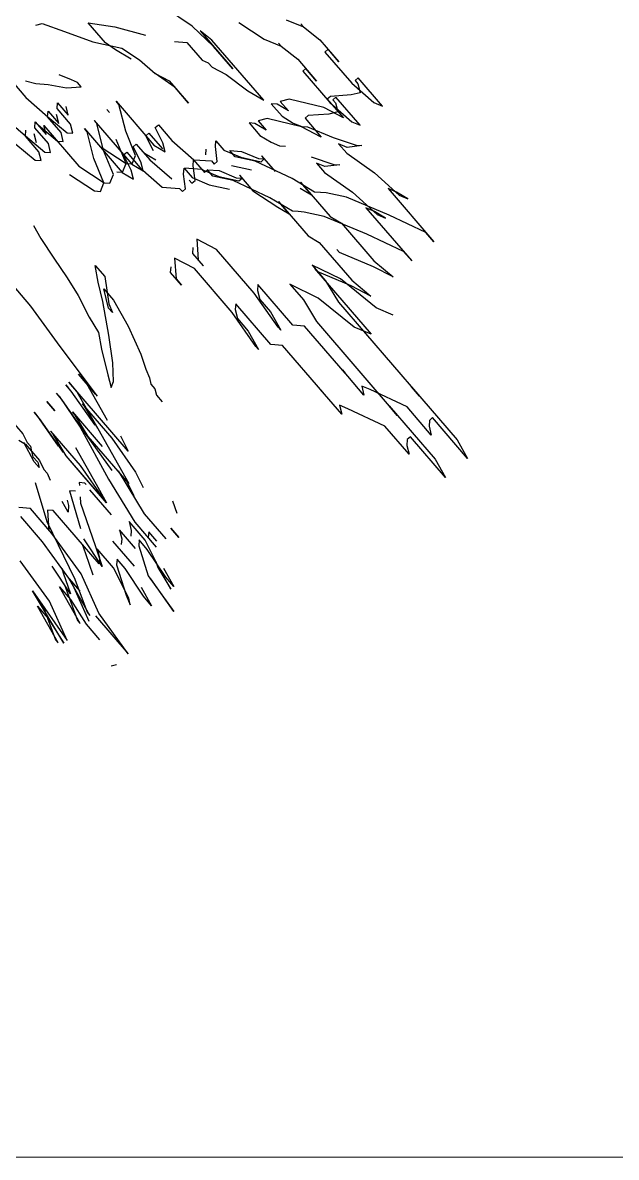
# Model space of a CAD drawing. Header units: millimetres. Extents: x 6517 to 10548, y -1828 to 1073.
# Drawn here: x 9368.61 to 9384.76, y -136.04 to -105.22 of the extents above; entities that cross this region are included whole.
import ezdxf

# ---------------------------------------------------------------- set-up
doc = ezdxf.new("R2010")
doc.units = ezdxf.units.MM
doc.layers.add('AĞAÇLAR', color=7, linetype='Continuous')
doc.layers.add('Kıtc-014 Elk Tes İşaretler', color=1, linetype='Continuous')
doc.layers.add('kapı', color=6, linetype='Continuous', lineweight=9)

# ---------------------------------------------------------------- blocks, each defined once
blk = doc.blocks.new('A$C06865A3D')
at = {"color": 84}
for p, q in [((3.183330587635282, 2.501893275417387), (3.212920790305361, 2.505581850651651)), ((3.212920790305361, 2.505581850651651), (3.253744532121345, 2.502572372090071)), ((3.230416677193716, 2.504292074590921), (3.229986291727982, 2.498453871812671)), ((3.253744532121345, 2.502572372090071), (3.230416677193716, 2.504292074590921)), ((3.28916669631144, 2.50583101157099), (3.288736311660613, 2.499992819502949)), ((3.341654362680857, 2.501961682457476), (3.28916669631144, 2.50583101157099)), ((3.159141963347792, 2.491936593316495), (3.183330587635282, 2.501893275417387)), ((3.183330587635282, 2.501893275417387), (3.177498625358567, 2.502323200926184)), ((3.177498625358567, 2.502323200926184), (3.183330587635282, 2.501893275417387)), ((3.229986291727982, 2.498453871812671), (3.28830592619488, 2.494154616724699)), ((3.28830592619488, 2.494154616724699), (3.329560053476598, 2.496983340941369)), ((3.288736311660613, 2.499992819502949), (3.294568273937328, 2.499562893994152)), ((3.294568273937328, 2.499562893994152), (3.305801813083235, 2.492864840663969)), ((3.305801813083235, 2.492864840663969), (3.299109081446658, 2.481618381571024)), ((3.329560053476598, 2.496983340941369), (3.341654362680857, 2.501961682457476)), ((3.299109081446658, 2.481618381571024), (3.279891654325183, 2.459555368404835)), ((3.279891654325183, 2.459555368404835), (3.279461268917657, 2.453717165626585)), ((3.284432461077813, 2.441610845737159), (3.241456794377882, 2.415429342538118)), ((3.279461268917657, 2.453717165626585), (3.314453042636158, 2.451137613505125)), ((3.314453042636158, 2.451137613505125), (3.284432461077813, 2.441610845737159)), ((3.360678367840591, 2.441860016901046), (3.347723281942307, 2.425205270759761)), ((3.354416014335583, 2.436451740097254), (3.360678367840591, 2.441860016901046)), ((3.32396504812641, 2.421086780726909), (3.354416014335583, 2.436451740097254)), ((3.347723281942307, 2.425205270759761), (3.335628972679841, 2.420226929709315)), ((3.353124859568196, 2.418937153648585), (3.400641339540015, 2.427174143958836)), ((3.400641339540015, 2.427174143958836), (3.44772742834175, 2.429572932422161)), ((3.441895466006826, 2.430002857930958), (3.429801150981802, 2.425024516880512)), ((3.429801150981802, 2.425024516880512), (3.528944527264684, 2.417715783696621)), ((3.459821738360915, 2.434551284182816), (3.441895466006826, 2.430002857930958)), ((3.44772742834175, 2.429572932422161), (3.459821738360915, 2.434551284182816)), ((3.241456794377882, 2.415429342538118), (3.234764061984607, 2.404182873200625)), ((3.287682113004848, 2.406151736155152), (3.32396504812641, 2.421086780726909)), ((3.335628972679841, 2.420226929709315), (3.353124859568196, 2.418937153648585)), ((3.51144863461377, 2.419005560223013), (3.457239428011234, 2.399522100109606)), ((3.528944527264684, 2.417715783696621), (3.51144863461377, 2.419005560223013)), ((3.234333677333779, 2.398344681132584), (3.228071323770564, 2.392936404328793)), ((3.228071323770564, 2.392936404328793), (3.251399178698193, 2.391216701827943)), ((3.252259948814753, 2.402893096674233), (3.234333677333779, 2.398344681132584)), ((3.234764061984607, 2.404182873200625), (3.252259948814753, 2.402893096674233)), ((3.251399178698193, 2.391216701827943), (3.269325451052282, 2.395765128545463)), ((3.269325451052282, 2.395765128545463), (3.281419766077306, 2.400743469130247)), ((3.281419766077306, 2.400743469130247), (3.287682113004848, 2.406151736155152)), ((3.457239428011234, 2.399522100109606), (3.396767874422948, 2.374630372971296)), ((3.396767874422948, 2.374630372971296), (3.372148863913025, 2.358835477381944)), ((3.359624169243033, 2.348018933553248), (3.323771619587205, 2.338922091759741)), ((3.359193784592207, 2.342180741485208), (3.33586592960637, 2.343900443520396)), ((3.33586592960637, 2.343900443520396), (3.400017526408191, 2.339171263389289)), ((3.365886516985483, 2.353427210822701), (3.359624169243033, 2.348018933553248)), ((3.372148863913025, 2.358835477381944), (3.365886516985483, 2.353427210822701)), ((3.400017526408191, 2.339171263389289), (3.417943797889165, 2.343719678930938)), ((3.417943797889165, 2.343719678930938), (3.487927356967702, 2.338560573291033)), ((3.323771619587205, 2.338922091759741), (3.269562413741368, 2.319438641890883)), ((3.269992798450402, 2.325276833958923), (3.276255145377945, 2.330685100983828)), ((3.276255145377945, 2.330685100983828), (3.270423183101228, 2.331115026026964)), ((3.270423183101228, 2.331115026026964), (3.299582994543016, 2.328965398948639)), ((3.275824760727118, 2.324846908915787), (3.276255145377945, 2.330685100983828)), ((3.34126750647556, 2.337632315699011), (3.359193784592207, 2.342180741485208)), ((3.493328934593591, 2.332292455714195), (3.444951690267771, 2.312379070091992)), ((3.487927356967702, 2.338560573291033), (3.523349521914497, 2.3418192230165)), ((3.523349521914497, 2.3418192230165), (3.493328934593591, 2.332292455714195)), ((3.233279478678014, 2.304503597319126), (3.245804173348005, 2.315320141613483)), ((3.269562413741368, 2.319438641890883), (3.244943403231445, 2.303643746767194)), ((3.245804173348005, 2.315320141613483), (3.269992798450402, 2.325276833958923)), ((3.251205750973895, 2.309052024036645), (3.275824760727118, 2.324846908915787)), ((3.444951690267771, 2.312379070091992), (3.439119727991055, 2.312808995600789)), ((3.21492281591054, 2.294116979464888), (3.20952123904135, 2.300385107751935)), ((3.20952123904135, 2.300385107751935), (3.227017131750471, 2.299095330759882)), ((3.227017131750471, 2.299095330759882), (3.251205750973895, 2.309052024036645)), ((3.244943403231445, 2.303643746767194), (3.233279478678014, 2.304503597319126)), ((3.5615909533808, 2.30378056038171), (3.537402328336611, 2.29382386803627)), ((3.231557938444893, 2.281150808092206), (3.21492281591054, 2.294116979464888)), ((3.231127553794067, 2.275312616024166), (3.231557938444893, 2.281150808092206)), ((3.472389967238996, 2.286876652855426), (3.430275070655625, 2.272371544502675)), ((3.537402328336611, 2.29382386803627), (3.472389967238996, 2.286876652855426)), ((3.206508543284144, 2.259517720434814), (3.225295591517351, 2.275742541532963)), ((3.225295591517351, 2.275742541532963), (3.231127553794067, 2.275312616024166)), ((3.430275070655625, 2.272371544502675), (3.459434882097411, 2.27022191742435)), ((3.459434882097411, 2.27022191742435), (3.493996276170946, 2.261804162058979)), ((3.135664214089047, 2.25300043169409), (3.13609459955478, 2.25883863447234)), ((3.158561684424056, 2.245442537590861), (3.135664214089047, 2.25300043169409)), ((3.13609459955478, 2.25883863447234), (3.165254416817333, 2.256689006928354)), ((3.165254416817333, 2.256689006928354), (3.206508543284144, 2.259517720434814)), ((3.493996276170946, 2.261804162058979), (3.668955173809081, 2.248906397260725)), ((3.668955173809081, 2.248906397260725), (3.651459281158167, 2.250196173787117)), ((3.651459281158167, 2.250196173787117), (3.750602657441048, 2.242887440603226)), ((3.076053430675528, 2.23978509940207), (3.070221468398813, 2.240215024910867)), ((3.070221468398813, 2.240215024910867), (3.151868951972574, 2.234196068253368)), ((3.109754055389203, 2.219690959900617), (3.076053430675528, 2.23978509940207)), ((3.151868951972574, 2.234196068253368), (3.169795224326662, 2.238744494505226)), ((3.169795224326662, 2.238744494505226), (3.158561684424056, 2.245442537590861)), ((3.703516568697523, 2.240488652139902), (3.703086183231788, 2.234650449827313)), ((3.703086183231788, 2.234650449827313), (3.708487760857678, 2.228382332250475)), ((3.779332089994568, 2.2348996209912), (3.703516568697523, 2.240488652139902)), ((3.750602657441048, 2.242887440603226), (3.779332089994568, 2.2348996209912)), ((3.143885064811911, 2.205435012001544), (3.109754055389203, 2.219690959900617)), ((3.66723363357596, 2.225553608033806), (3.613024421967566, 2.206070158630609)), ((3.719721299945376, 2.221684278454631), (3.66723363357596, 2.225553608033806)), ((3.708487760857678, 2.228382332250475), (3.719721299945376, 2.221684278454631)), ((3.148856256972067, 2.193328692112118), (3.143885064811911, 2.205435012001544)), ((3.483860464126337, 2.203852124046534), (3.471335769456346, 2.193035580217838)), ((3.571339910035021, 2.197403241880238), (3.483860464126337, 2.203852124046534)), ((3.613024421967566, 2.206070158630609), (3.6009301119484, 2.201091806869953)), ((3.6009301119484, 2.201091806869953), (3.612163651851005, 2.194393763784319)), ((3.036327415902633, 2.178144486621022), (3.025093876000028, 2.184842529240995)), ((3.10090939735528, 2.179253498092293), (3.142593909229617, 2.187920414377003)), ((3.142593909229617, 2.187920414377003), (3.148856256972067, 2.193328692112118)), ((3.31884395662928, 2.192537248134613), (3.288823369308373, 2.183010480832308)), ((3.288823369308373, 2.183010480832308), (3.31086006865371, 2.163776181172579)), ((3.400491440261248, 2.186518291477113), (3.31884395662928, 2.192537248134613)), ((3.471335769456346, 2.193035580217838), (3.395520248101092, 2.19862461136654)), ((3.395520248101092, 2.19862461136654), (3.400921824912074, 2.192356483545154)), ((3.458380689262412, 2.176380833610892), (3.400491440261248, 2.186518291477113)), ((3.400921824912074, 2.192356483545154), (3.41215536481468, 2.185658440459519)), ((3.41215536481468, 2.185658440459519), (3.435483219800517, 2.18393873842433)), ((3.435483219800517, 2.18393873842433), (3.464212651597335, 2.175950908102095)), ((3.612163651851005, 2.194393763784319), (3.565507947758305, 2.197833167389035)), ((3.565507947758305, 2.197833167389035), (3.571339910035021, 2.197403241880238)), ((3.018401144363451, 2.173596070613712), (3.012999560975003, 2.17986418865621)), ((3.012999560975003, 2.17986418865621), (3.036327415902633, 2.178144486621022)), ((3.047560955805238, 2.171446443535387), (3.018401144363451, 2.173596070613712)), ((3.058794500713702, 2.164748389739543), (3.047560955805238, 2.171446443535387)), ((3.299196144100279, 2.164636032190173), (3.29379456146853, 2.170904160477221)), ((3.464212651597335, 2.175950908102095), (3.458380689262412, 2.176380833610892)), ((2.917536227847449, 2.157552014570683), (2.975855856551788, 2.153252759948372)), ((2.975855856551788, 2.153252759948372), (3.017109988839365, 2.156081473454833)), ((3.017109988839365, 2.156081473454833), (3.052532147965393, 2.159340123645961)), ((3.052532147965393, 2.159340123645961), (3.058794500713702, 2.164748389739543)), ((3.322523993265349, 2.162916330154985), (3.299196144100279, 2.164636032190173)), ((3.31086006865371, 2.163776181172579), (3.322523993265349, 2.162916330154985)), ((3.342474426550325, 1.926648634951561), (3.30530859256396, 1.929388456512242)), ((3.30530859256396, 1.929388456512242), (3.322804485214874, 1.928098679985851)), ((3.322804485214874, 1.928098679985851), (3.380263343744445, 1.91212303051725)), ((3.315250976884272, 1.905175816267728), (3.303587052330839, 1.906035666819661)), ((3.303587052330839, 1.906035666819661), (3.309419014607556, 1.905605741776525)), ((3.373140226700344, 1.895038369111716), (3.315250976884272, 1.905175816267728)), ((3.344410794146824, 1.903026188723742), (3.338578831811901, 1.90345611423254)), ((3.338578831811901, 1.90345611423254), (3.402730428613722, 1.898726933635771)), ((3.378972188977058, 1.894608443602919), (3.344410794146824, 1.903026188723742)), ((3.402730428613722, 1.898726933635771), (3.460619672609027, 1.88858948694542)), ((3.460619672609027, 1.88858948694542), (3.48351714212913, 1.881031582131981)), ((3.441832630196586, 1.872364665847271), (3.510955419100355, 1.855529165361076)), ((3.538393690309022, 1.830026748590171), (3.50340191082796, 1.832606301642954)), ((3.50340191082796, 1.832606301642954), (3.514635456493124, 1.825908258091658)), ((3.550918390799779, 1.840843292418867), (3.533422498148865, 1.842133068945258)), ((3.533422498148865, 1.842133068945258), (3.538824075774755, 1.835864951368421)), ((3.584188624343368, 1.814910950139164), (3.538393690309022, 1.830026748590171)), ((3.538824075774755, 1.835864951368421), (3.539375087653752, 1.835578883532434)), ((3.420893657079431, 1.826948863454163), (3.414631310093682, 1.821540596894919)), ((3.414631310093682, 1.821540596894919), (3.41753373958636, 1.819007270038127)), ((3.423616435960866, 1.826748143415898), (3.420893657079431, 1.826948863454163)), ((3.514635456493124, 1.825908258091658), (3.520037033362314, 1.819640130270272)), ((3.570450151339173, 1.81944568734616), (3.578356662008445, 1.815340875647962)), ((3.578356662008445, 1.815340875647962), (3.612918056896887, 1.806923130527138)), ((3.612918056896887, 1.806923130527138), (3.584188624343368, 1.814910950139164)), ((3.429629599500913, 1.808449642732739), (3.436668010312132, 1.8023063079454)), ((3.436668010312132, 1.8023063079454), (3.493266098725143, 1.77465426409617)), ((3.370364487869665, 1.777844496071338), (3.42113061400596, 1.750622377730906)), ((3.521565145871136, 1.760828241705894), (3.475339826429261, 1.77010583737865)), ((3.493266098725143, 1.77465426409617), (3.521565145871136, 1.760828241705894)), ((3.42113061400596, 1.750622377730906), (3.50688852625899, 1.720820716116577)), ((3.391540417913347, 1.74693381274119), (3.379015717422589, 1.736117268912494)), ((3.438196122006047, 1.743494408670812), (3.391540417913347, 1.74693381274119)), ((3.50774929561885, 1.732497100252658), (3.438196122006047, 1.743494408670812)), ((3.50688852625899, 1.720820716116577), (3.552253074827603, 1.69986671488732)), ((3.564777769497595, 1.710683258716017), (3.50774929561885, 1.732497100252658)), ((3.5293556053075, 1.707424619700759), (3.50062617851654, 1.715412438847124)), ((3.50062617851654, 1.715412438847124), (3.523954027681611, 1.713692737277597)), ((3.558085037104319, 1.699436789378523), (3.5293556053075, 1.707424619700759)), ((3.552253074827603, 1.69986671488732), (3.558085037104319, 1.699436789378523))]:
    blk.add_line(p, q, dxfattribs=at)
at = {"color": 87}
for p, q in [((3.156087278795894, 2.450499626342207), (3.180275903025176, 2.460456308443099)), ((3.180275903025176, 2.460456308443099), (3.17444394074846, 2.460886233951896)), ((3.17444394074846, 2.460886233951896), (3.180275903025176, 2.460456308443099)), ((3.180275903025176, 2.460456308443099), (3.209866105753462, 2.464144883677363)), ((3.209866105753462, 2.464144883677363), (3.250689847569447, 2.461135405115783)), ((3.22736199258361, 2.462855107150971), (3.226931607176084, 2.457016904372721)), ((3.226931607176084, 2.457016904372721), (3.285251241642981, 2.452717649750411)), ((3.250689847569447, 2.461135405115783), (3.22736199258361, 2.462855107150971)), ((3.286112011759541, 2.46439404413104), (3.285681627050507, 2.458555852063)), ((3.285681627050507, 2.458555852063), (3.291513589385431, 2.458125927019864)), ((3.338599678128957, 2.460524715017527), (3.286112011759541, 2.46439404413104)), ((3.291513589385431, 2.458125927019864), (3.302747128473129, 2.45142787322402)), ((3.326505368866492, 2.455546373967081), (3.338599678128957, 2.460524715017527)), ((3.114402766863348, 2.441832710057497), (3.156087278795894, 2.450499626342207)), ((3.29605439689476, 2.440181414596736), (3.276836969773286, 2.418118401430547)), ((3.285251241642981, 2.452717649750411), (3.326505368866492, 2.455546373967081)), ((3.302747128473129, 2.45142787322402), (3.29605439689476, 2.440181414596736)), ((3.276836969773286, 2.418118401430547), (3.276406584307551, 2.412280198652297)), ((3.276406584307551, 2.412280198652297), (3.311398358084261, 2.409700646065175)), ((3.311398358084261, 2.409700646065175), (3.281377776525913, 2.400173878297209)), ((3.281377776525913, 2.400173878297209), (3.238402109825983, 2.373992375098168)), ((3.320910363516304, 2.37964981328696), (3.351361329783685, 2.395014773122966)), ((3.357623683288693, 2.400423049926757), (3.344668597332201, 2.383768303785473)), ((3.351361329783685, 2.395014773122966), (3.357623683288693, 2.400423049926757)), ((3.456767053750809, 2.393114317208528), (3.438840781454929, 2.388565890491008)), ((3.444672743731644, 2.388135965447872), (3.456767053750809, 2.393114317208528)), ((3.344668597332201, 2.383768303785473), (3.332574288127943, 2.378789962735027)), ((3.332574288127943, 2.378789962735027), (3.350070174958091, 2.377500186208635)), ((3.350070174958091, 2.377500186208635), (3.397586654988117, 2.385737176984548)), ((3.397586654988117, 2.385737176984548), (3.444672743731644, 2.388135965447872)), ((3.438840781454929, 2.388565890491008), (3.426746466429904, 2.383587549906224)), ((3.426746466429904, 2.383587549906224), (3.525889842712786, 2.376278816722333)), ((3.508393950061872, 2.377568593248724), (3.454184743459336, 2.358085132669657)), ((3.525889842712786, 2.376278816722333), (3.508393950061872, 2.377568593248724)), ((3.249205264262855, 2.361456129699945), (3.231278992723674, 2.356907713692635)), ((3.238402109825983, 2.373992375098168), (3.2317093773745, 2.362745905760675)), ((3.2317093773745, 2.362745905760675), (3.249205264262855, 2.361456129699945)), ((3.278365081525407, 2.359306502155959), (3.284627428452949, 2.364714768715201)), ((3.231278992723674, 2.356907713692635), (3.225016639218665, 2.351499436888843)), ((3.225016639218665, 2.351499436888843), (3.248344494146294, 2.349779734853655)), ((3.248344494146294, 2.349779734853655), (3.266270766442175, 2.354328161571174)), ((3.266270766442175, 2.354328161571174), (3.278365081525407, 2.359306502155959)), ((3.454184743459336, 2.358085132669657), (3.39371318987105, 2.333193405997009)), ((3.39371318987105, 2.333193405997009), (3.369094179361127, 2.317398510407656)), ((3.362831832433585, 2.311990243848413), (3.356569484691135, 2.30658196657896)), ((3.369094179361127, 2.317398510407656), (3.362831832433585, 2.311990243848413)), ((3.320716935035306, 2.297485124785453), (3.26650772918947, 2.278001674916595)), ((3.296528309991117, 2.287528431974351), (3.338212821865454, 2.296195348259061)), ((3.356569484691135, 2.30658196657896), (3.320716935035306, 2.297485124785453)), ((3.356139099982101, 2.30074377451092), (3.332811245054471, 2.302463476546108)), ((3.332811245054471, 2.302463476546108), (3.396962841798085, 2.297734295949339)), ((3.338212821865454, 2.296195348259061), (3.356139099982101, 2.30074377451092)), ((3.396962841798085, 2.297734295949339), (3.414889113337267, 2.30228271195665)), ((3.414889113337267, 2.30228271195665), (3.484872672415804, 2.297123606316745)), ((3.484872672415804, 2.297123606316745), (3.520294837362598, 2.300382256042212)), ((3.520294837362598, 2.300382256042212), (3.490274250041693, 2.290855488739907)), ((3.242749488796107, 2.273883174173533), (3.266938113840296, 2.283839866984635)), ((3.248151066421996, 2.267615057062357), (3.27277007617522, 2.283409941475838)), ((3.266938113840296, 2.283839866984635), (3.273200460826046, 2.289248133543878)), ((3.273200460826046, 2.289248133543878), (3.26736849854933, 2.289678059052675)), ((3.26736849854933, 2.289678059052675), (3.296528309991117, 2.287528431974351)), ((3.27277007617522, 2.283409941475838), (3.273200460826046, 2.289248133543878)), ((3.490274250041693, 2.290855488739907), (3.441897005715873, 2.270942103117704)), ((3.223962447140365, 2.257658363785594), (3.248151066421996, 2.267615057062357)), ((3.230224794126115, 2.263066630344837), (3.242749488796107, 2.273883174173533)), ((3.26650772918947, 2.278001674916595), (3.241888718679547, 2.262206779792904)), ((3.246841915301047, 2.249856348615139), (3.27146092505427, 2.265651233494281)), ((3.441897005715873, 2.270942103117704), (3.436065043380949, 2.27137202816084)), ((3.436065043380949, 2.27137202816084), (3.558536268828902, 2.262343593407422)), ((3.211868131358642, 2.2526800124906), (3.206466554489452, 2.258948140311986)), ((3.206466554489452, 2.258948140311986), (3.223962447140365, 2.257658363785594)), ((3.228503253892995, 2.239713841117918), (3.211868131358642, 2.2526800124906)), ((3.222653296019416, 2.239899655338376), (3.246841915301047, 2.249856348615139)), ((3.241888718679547, 2.262206779792904), (3.230224794126115, 2.263066630344837)), ((3.534347643784713, 2.25238690059632), (3.469335282687096, 2.245439685881137)), ((3.558536268828902, 2.262343593407422), (3.534347643784713, 2.25238690059632)), ((3.210558980237692, 2.234921304043382), (3.205157403368502, 2.241189432330429)), ((3.205157403368502, 2.241189432330429), (3.222653296019416, 2.239899655338376)), ((3.227194102772045, 2.2219551326707), (3.210558980237692, 2.234921304043382)), ((3.222240906907245, 2.234305574093014), (3.228072869242168, 2.233875649049878)), ((3.228072869242168, 2.233875649049878), (3.228503253892995, 2.239713841117918)), ((3.469335282687096, 2.245439685881137), (3.427220386103726, 2.230934577528387)), ((3.132609529537148, 2.211563464719802), (3.133039915002882, 2.21740166703239)), ((3.133039915002882, 2.21740166703239), (3.162199732207227, 2.215252039954066)), ((3.162199732207227, 2.215252039954066), (3.203453858732245, 2.218080753460526)), ((3.202144707611296, 2.200322045478969), (3.220931755786295, 2.216546866111457)), ((3.220931755786295, 2.216546866111457), (3.226763718121219, 2.21611694060266)), ((3.226763718121219, 2.21611694060266), (3.227194102772045, 2.2219551326707)), ((3.427220386103726, 2.230934577528387), (3.456380197545513, 2.228784950450062)), ((3.456380197545513, 2.228784950450062), (3.490941591619048, 2.220367194619029)), ((3.490941591619048, 2.220367194619029), (3.665900489257182, 2.207469430286437)), ((3.131300378416198, 2.193804756272584), (3.131730763881932, 2.199642959050834)), ((3.131730763881932, 2.199642959050834), (3.160890581086277, 2.197493331506848)), ((3.155506999813951, 2.204005570616573), (3.132609529537148, 2.211563464719802)), ((3.166740539716556, 2.197307527530938), (3.155506999813951, 2.204005570616573)), ((3.160890581086277, 2.197493331506848), (3.202144707611296, 2.200322045478969)), ((3.665900489257182, 2.207469430286437), (3.648404596606268, 2.208759206812828)), ((3.648404596606268, 2.208759206812828), (3.747547972889151, 2.201450473628938)), ((3.700461884087417, 2.199051685165613), (3.700031498679891, 2.193213482387363)), ((3.776277405442669, 2.193462654016911), (3.700461884087417, 2.199051685165613)), ((3.747547972889151, 2.201450473628938), (3.776277405442669, 2.193462654016911)), ((3.072998746065422, 2.198348132427781), (3.067166783788707, 2.198778057936578)), ((3.067166783788707, 2.198778057936578), (3.148814267420675, 2.192759101279079)), ((3.106699370837304, 2.178253992460668), (3.072998746065422, 2.198348132427781)), ((3.154197848693002, 2.186246862169355), (3.131300378416198, 2.193804756272584)), ((3.148814267420675, 2.192759101279079), (3.166740539716556, 2.197307527530938)), ((3.165431388595607, 2.179548819549381), (3.154197848693002, 2.186246862169355)), ((3.664178949024062, 2.184116640593856), (3.609969737357459, 2.164633191656321)), ((3.716666615393478, 2.180247311480343), (3.664178949024062, 2.184116640593856)), ((3.700031498679891, 2.193213482387363), (3.705433076247572, 2.186945365276187)), ((3.705433076247572, 2.186945365276187), (3.716666615393478, 2.180247311480343)), ((3.071689594944473, 2.180589423980563), (3.065857632667757, 2.181019349489361)), ((3.065857632667757, 2.181019349489361), (3.147505116299727, 2.175000392831861)), ((3.105390219716355, 2.160495284479111), (3.071689594944473, 2.180589423980563)), ((3.140830380260013, 2.163998045027256), (3.106699370837304, 2.178253992460668)), ((3.147505116299727, 2.175000392831861), (3.165431388595607, 2.179548819549381)), ((3.139521229139063, 2.146239336580038), (3.105390219716355, 2.160495284479111)), ((3.139539224677719, 2.146483447402715), (3.145801572420168, 2.151891724672168)), ((3.145801572420168, 2.151891724672168), (3.140830380260013, 2.163998045027256)), ((3.315789272077382, 2.151100280694663), (3.285768684698268, 2.141573513392359)), ((3.39743675570935, 2.145081324037164), (3.315789272077382, 2.151100280694663)), ((3.468281084846239, 2.15159861324355), (3.392465563549194, 2.157187644392251)), ((3.392465563549194, 2.157187644392251), (3.397867140360177, 2.150919516105204)), ((3.397867140360177, 2.150919516105204), (3.409100680262781, 2.144221473485231)), ((3.480805779574438, 2.162415157072246), (3.468281084846239, 2.15159861324355)), ((3.568285225483123, 2.155966274905949), (3.480805779574438, 2.162415157072246)), ((3.609108967299107, 2.15295679681003), (3.562453263148199, 2.156396200414746)), ((3.562453263148199, 2.156396200414746), (3.568285225483123, 2.155966274905949)), ((3.609969737357459, 2.164633191656321), (3.597875427338294, 2.159654839430004)), ((3.597875427338294, 2.159654839430004), (3.609108967299107, 2.15295679681003)), ((3.015346459811553, 2.132159103639423), (3.009944876364897, 2.138427221681922)), ((3.009944876364897, 2.138427221681922), (3.033272731350733, 2.136707519181072)), ((3.033272731350733, 2.136707519181072), (3.022039191448129, 2.143405562266707)), ((3.022039191448129, 2.143405562266707), (3.097854712745173, 2.137816531118005)), ((3.097854712745173, 2.137816531118005), (3.139539224677719, 2.146483447402715)), ((3.144492421299219, 2.134133016690611), (3.139521229139063, 2.146239336580038)), ((3.285768684698268, 2.141573513392359), (3.307805384101811, 2.122339214198291)), ((3.455326004710514, 2.134943866636604), (3.39743675570935, 2.145081324037164)), ((3.409100680262781, 2.144221473485231), (3.43242853519041, 2.142501771450042)), ((3.43242853519041, 2.142501771450042), (3.461157966987229, 2.134513941127806)), ((3.461157966987229, 2.134513941127806), (3.455326004710514, 2.134943866636604)), ((3.014037308690603, 2.114400395192205), (3.008635725243948, 2.120668513234704)), ((3.044506271253339, 2.130009476561099), (3.015346459811553, 2.132159103639423)), ((3.031963580229785, 2.118948811199516), (3.020730040268972, 2.125646853819489)), ((3.055739816161803, 2.123311422765254), (3.044506271253339, 2.130009476561099)), ((3.049477463413495, 2.117903156206011), (3.055739816161803, 2.123311422765254)), ((3.096545561624225, 2.120057822670787), (3.138230073556768, 2.128724739421159)), ((3.138230073556768, 2.128724739421159), (3.144492421299219, 2.134133016690611)), ((3.29614145954838, 2.123199064750224), (3.290739876916632, 2.129467193502932)), ((3.319469308655243, 2.121479363180696), (3.29614145954838, 2.123199064750224)), ((3.307805384101811, 2.122339214198291), (3.319469308655243, 2.121479363180696)), ((2.972801171941681, 2.111815792974084), (3.014055304229259, 2.114644506014883)), ((3.04319712013239, 2.112250768113881), (3.014037308690603, 2.114400395192205)), ((3.014055304229259, 2.114644506014883), (3.049477463413495, 2.117903156206011)), ((3.054430665040853, 2.105552714318037), (3.04319712013239, 2.112250768113881)), ((3.048168312292546, 2.100144448224455), (3.054430665040853, 2.105552714318037)), ((3.012746153108308, 2.096885798033326), (3.048168312292546, 2.100144448224455)), ((3.543568646826315, 1.888974833767861), (3.527088601666036, 1.897027780301868)), ((3.318440649483819, 1.868903004564344), (3.300944756832905, 1.870192781090736)), ((3.300944756832905, 1.870192781090736), (3.318440649483819, 1.868903004564344)), ((3.569234817521647, 1.866568667348474), (3.552253403468057, 1.867820517159998)), ((3.552253403468057, 1.867820517159998), (3.569234817521647, 1.866568667348474)), ((3.310887141211424, 1.845980140846222), (3.299223216599784, 1.846839991863816)), ((3.299223216599784, 1.846839991863816), (3.305055178934708, 1.846410066355019)), ((3.305055178934708, 1.846410066355019), (3.357112466415856, 1.836702544707804)), ((3.368776391027495, 1.83584269369021), (3.310887141211424, 1.845980140846222)), ((3.375899508071597, 1.852927355095744), (3.433358372421935, 1.836951705627143)), ((3.510955419100355, 1.855529165361076), (3.557611123193055, 1.85208976175636)), ((3.340046958415769, 1.843830513302236), (3.334214996139053, 1.844260438811033)), ((3.334214996139053, 1.844260438811033), (3.398366592882666, 1.839531258214265)), ((3.340046958415769, 1.843830513302236), (3.334214996139053, 1.844260438811033)), ((3.334214996139053, 1.844260438811033), (3.398366592882666, 1.839531258214265)), ((3.374608353304211, 1.835412768181413), (3.340046958415769, 1.843830513302236)), ((3.374608353304211, 1.835412768181413), (3.340046958415769, 1.843830513302236)), ((3.462087799212895, 1.828963886480778), (3.374608353304211, 1.835412768181413)), ((3.456255836936179, 1.829393811523914), (3.374608353304211, 1.835412768181413)), ((3.398366592882666, 1.839531258214265), (3.456255836936179, 1.829393811523914)), ((3.433358372421935, 1.836951705627143), (3.462087799212895, 1.828963886480778)), ((3.479153306398075, 1.821835907176136), (3.432497602305375, 1.825275310780853)), ((3.506591583427507, 1.79633348993957), (3.553247287520207, 1.792894086334854)), ((3.546554555126931, 1.781647616997361), (3.529058662476018, 1.782937393523752)), ((3.529058662476018, 1.782937393523752), (3.534460240101907, 1.776669275946915)), ((3.592779874568805, 1.772370020858943), (3.546554555126931, 1.781647616997361)), ((3.416529821348376, 1.767753188032656), (3.410267474420834, 1.762344921473413)), ((3.515673197689467, 1.760444454848766), (3.416529821348376, 1.767753188032656)), ((3.534029854636173, 1.770831073168665), (3.499038075096905, 1.773410626221448)), ((3.499038075096905, 1.773410626221448), (3.510271620820276, 1.766712583135813)), ((3.510271620820276, 1.766712583135813), (3.515673197689467, 1.760444454848766)), ((3.579824788612313, 1.755715274717658), (3.534029854636173, 1.770831073168665)), ((3.534460240101907, 1.776669275946915), (3.573992826335596, 1.756145200226455)), ((3.581546328845433, 1.779068064410239), (3.610275761398952, 1.771080244798213)), ((3.610275761398952, 1.771080244798213), (3.592779874568805, 1.772370020858943)), ((3.410267474420834, 1.762344921473413), (3.432304174581076, 1.743110632523894)), ((3.573992826335596, 1.756145200226455), (3.588099136191885, 1.750303538981825)), ((3.588099136191885, 1.750303538981825), (3.579824788612313, 1.755715274717658)), ((3.48269027180504, 1.718493571970611), (3.488902263052295, 1.715458588674664)), ((3.51720131014008, 1.701632566284388), (3.470975990756413, 1.710910161957144)), ((3.488902263052295, 1.715458588674664), (3.51720131014008, 1.701632566284388)), ((3.564347384846768, 1.704845066647976), (3.634899918572045, 1.699400391895323)), ((3.634899918572045, 1.699400391895323), (3.564777769497595, 1.710683258716017)), ((3.503385459887795, 1.673301424831151), (3.433832286333199, 1.684298733249306)), ((3.560413933824747, 1.651487583760172), (3.503385459887795, 1.673301424831151)), ((3.629914764198474, 1.670630364213138), (3.633812408486846, 1.677181049250066)), ((3.559983549115713, 1.645649391692131), (3.476098676328547, 1.666817496530711)), ((3.476098676328547, 1.666817496530711), (3.560413933824747, 1.651487583760172)), ((3.524991769634652, 1.648228944279253), (3.496262342843692, 1.656216763425618)), ((3.496262342843692, 1.656216763425618), (3.519590192008763, 1.654497061856091)), ((3.502524690586142, 1.661625040695071), (3.547889239096548, 1.640671039465814)), ((3.519590192008763, 1.654497061856091), (3.559983549115713, 1.645649391692131)), ((3.553721201431471, 1.640241114422678), (3.524991769634652, 1.648228944279253)), ((3.547889239096548, 1.640671039465814), (3.553721201431471, 1.640241114422678))]:
    blk.add_line(p, q, dxfattribs=at)
at = {"color": 72}
for p, q in [((3.112960356113035, 2.392455495893955), (3.07114384061424, 2.391359345521777)), ((3.104964733473025, 2.397223696578294), (3.08390328270616, 2.394597549457103)), ((3.08390328270616, 2.394597549457103), (3.154470500827301, 2.389395416714251)), ((3.217042074829805, 2.388961486518383), (3.104964733473025, 2.397223696578294)), ((3.154470500827301, 2.389395416714251), (3.112960356113035, 2.392455495893955)), ((3.07114384061424, 2.391359345521777), (3.024563527025748, 2.382256788667291)), ((3.132183480949606, 2.370144356973469), (3.153551327122841, 2.376926774624735)), ((3.153551327122841, 2.376926774624735), (3.191523215209599, 2.382485119160264)), ((3.191523215209599, 2.382485119160264), (3.217042074829805, 2.388961486518383)), ((3.068692711822222, 2.358109646476805), (3.082064935355447, 2.369660264812409)), ((3.082064935355447, 2.369660264812409), (3.115273025410715, 2.367212203331291)), ((3.115273025410715, 2.367212203331291), (3.123881447769235, 2.37075637280941)), ((3.123881447769235, 2.37075637280941), (3.132183480949606, 2.370144356973469)), ((2.994448798999655, 2.313437209464609), (3.033646274474449, 2.33562042331323)), ((2.963553356821648, 2.290641979780049), (2.994448798999655, 2.313437209464609)), ((3.081620083597953, 2.307011045049875), (3.102987926627974, 2.313793420325964)), ((3.115440955036319, 2.312875397503376), (3.081620083597953, 2.307011045049875)), ((3.102987926627974, 2.313793420325964), (3.144498049863614, 2.310733342543244)), ((3.144498049863614, 2.310733342543244), (3.115440955036319, 2.312875397503376)), ((2.987540261354297, 2.27633729064837), (3.022586720180697, 2.298826512414962)), ((3.043341781827621, 2.297296473756432), (3.017822919064201, 2.290820064023137)), ((3.022586720180697, 2.298826512414962), (3.052256596449296, 2.304996871389448)), ((3.052256596449296, 2.304996871389448), (3.081620083597953, 2.307011045049875)), ((3.000912484887521, 2.287887908983975), (2.963553356821648, 2.290641979780049)), ((3.017822919064201, 2.290820064023137), (3.000912484887521, 2.287887908983975)), ((2.948649199621286, 2.258310303557664), (2.987540261354297, 2.27633729064837)), ((2.918366538826376, 2.24382748780772), (2.948649199621286, 2.258310303557664)), ((2.913602740794885, 2.235821082256734), (2.918366538826376, 2.24382748780772)), ((3.004005868337117, 2.216620266903191), (2.986789017333649, 2.209531842730939)), ((3.012614269275218, 2.220164438243955), (3.004005868337117, 2.216620266903191)), ((3.007237689802423, 2.203845617827028), (3.020916302455589, 2.219552421942353)), ((3.020916302455589, 2.219552421942353), (3.012614269275218, 2.220164438243955)), ((2.985257062246091, 2.188750786241143), (3.007237689802423, 2.203845617827028)), ((2.971884860191494, 2.177200166508555), (2.985257062246091, 2.188750786241143)), ((2.958819028921425, 2.169805776793509), (2.971884860191494, 2.177200166508555)), ((3.233121730561833, 2.040935693774372), (3.21328584261937, 2.054934374988079)), ((3.21328584261937, 2.054934374988079), (3.234040904266294, 2.053404336329549)), ((3.25710863515269, 2.026631004642695), (3.233121730561833, 2.040935693774372)), ((3.234040904266294, 2.053404336329549), (3.26571705751121, 2.030175174120813)), ((3.269561684981453, 2.025712980423122), (3.245574780390597, 2.040017669554799)), ((3.245574780390597, 2.040017669554799), (3.266329842037522, 2.03848763089627)), ((3.266329842037522, 2.03848763089627), (3.307227180746849, 2.027115096803754)), ((3.111516789998859, 2.03318504942581), (3.131965480803046, 2.027498780749738)), ((3.131965480803046, 2.027498780749738), (3.164867181738372, 2.020894533488899)), ((3.296780411037616, 1.998633642215281), (3.25710863515269, 2.026631004642695)), ((3.26571705751121, 2.030175174120813), (3.277863696741405, 2.025100965984165)), ((3.277863696741405, 2.025100965984165), (3.269561684981453, 2.025712980423122)), ((3.307227180746849, 2.027115096803754), (3.347818130336236, 2.011586376931518)), ((3.164867181738372, 2.020894533488899), (3.197768900892697, 2.014290242455899)), ((3.197768900892697, 2.014290242455899), (3.22651958517963, 2.007992003113031)), ((3.22651958517963, 2.007992003113031), (3.259114912129007, 1.997231483459472)), ((3.347818130336236, 2.011586376931518), (3.367960410541853, 2.001743923872709)), ((3.259114912129007, 1.997231483459472), (3.283714601246174, 1.991239251103252)), ((3.283714601246174, 1.991239251103252), (3.303550489188637, 1.977240569889545)), ((3.328456567425746, 1.975404522847384), (3.296780411037616, 1.998633642215281)), ((3.367960410541853, 2.001743923872709), (3.380107071250677, 1.996669713873416)), ((3.380107071250677, 1.996669713873416), (3.3881027122261, 1.991901469416916)), ((3.3881027122261, 1.991901469416916), (3.396404724044259, 1.991289454977959)), ((3.396404724044259, 1.991289454977959), (3.404400364961475, 1.986521210521459)), ((3.303550489188637, 1.977240569889545), (3.335533034696709, 1.958167636301368)), ((3.347986063105054, 1.957249613478779), (3.328456567425746, 1.975404522847384)), ((3.404400364961475, 1.986521210521459), (3.416853393369819, 1.98560318769887)), ((3.335533034696709, 1.958167636301368), (3.351524298312142, 1.948631191626191)), ((3.351524298312142, 1.948631191626191), (3.347986063105054, 1.957249613478779)), ((3.268493819341529, 1.816939531359821), (3.309249204525258, 1.813935092184692)), ((3.309249204525258, 1.813935092184692), (3.322583657165523, 1.809533084742724)), ((3.311893452715593, 1.8034830968827), (3.322332974290475, 1.806132557336241)), ((3.349001876485999, 1.797328500077128), (3.318936695810407, 1.806382927112281)), ((3.322332974290475, 1.806132557336241), (3.352899523917585, 1.803879227489233)), ((3.322583657165523, 1.809533084742724), (3.329376235662493, 1.80903234379366)), ((3.329376235662493, 1.80903234379366), (3.335918109863996, 1.805131077300757)), ((3.335918109863996, 1.805131077300757), (3.342459980864076, 1.801229767967015)), ((3.342459980864076, 1.801229767967015), (3.352648837899323, 1.800478657707571)), ((3.352648837899323, 1.800478657707571), (3.359190733521245, 1.796577389352023)), ((3.352899523917585, 1.803879227489233), (3.366233973414637, 1.799477177206426)), ((3.366233973414637, 1.799477177206426), (3.373026530491188, 1.798976438120007)), ((3.373026530491188, 1.798976438120007), (3.382964704651385, 1.79482480045408)), ((3.359190733521245, 1.796577389352023), (3.349001876485999, 1.797328500077128)), ((3.433156895043794, 1.780867626424878), (3.416426167008467, 1.785520046018064)), ((3.420323832717258, 1.792070729192346), (3.426865706860553, 1.788169462699443)), ((3.426865706860553, 1.788169462699443), (3.433156895043794, 1.780867626424878))]:
    blk.add_line(p, q, dxfattribs=at)
at = {"color": 85}
for p, q in [((3.249896599852945, 2.291293315589427), (3.274515609606169, 2.307088200468569)), ((3.21361366478959, 2.27635827101767), (3.208212087920401, 2.282626399304717)), ((3.229818402673117, 2.257553907576948), (3.230248787323944, 2.263392099644988)), ((3.205199392163194, 2.241759012453258), (3.223986440396402, 2.257983833085745)), ((3.223986440396402, 2.257983833085745), (3.229818402673117, 2.257553907576948)), ((3.134355062968097, 2.235241723246872), (3.134785448433831, 2.241079926025122)), ((3.157252533303108, 2.227683829143643), (3.134355062968097, 2.235241723246872)), ((3.134785448433831, 2.241079926025122), (3.163945265696384, 2.238930298481136)), ((3.074744279554579, 2.222026391420513), (3.068912317277863, 2.222456316463649)), ((3.150559800851624, 2.21643735980615), (3.168486073205713, 2.220985786523669)), ((3.142575913690961, 2.187676304019987), (3.108444904268253, 2.201932251453399)), ((3.147547105851117, 2.1755699836649), (3.142575913690961, 2.187676304019987)), ((3.035018264781683, 2.160385778173804), (3.023784724879078, 2.167083821259438)), ((3.141284758108668, 2.170161706395447), (3.147547105851117, 2.1755699836649)), ((3.017091993242502, 2.155837362632155), (3.011690409854054, 2.162105480208992)), ((3.011690409854054, 2.162105480208992), (3.035018264781683, 2.160385778173804)), ((3.046251804684288, 2.15368773555383), (3.017091993242502, 2.155837362632155)), ((3.057485349592752, 2.146989681292325), (3.046251804684288, 2.15368773555383)), ((3.015800837660208, 2.138322765007615), (3.051222996844444, 2.141581415198743)), ((3.051222996844444, 2.141581415198743), (3.057485349592752, 2.146989681292325)), ((3.148688361339737, 1.952428717631846), (3.18951210315572, 1.949419239535927)), ((3.18951210315572, 1.949419239535927), (3.259065277525223, 1.938421941362321)), ((3.259065277525223, 1.938421941362321), (3.346114338026382, 1.926134856883436)), ((3.432302629167679, 1.902171387802809), (3.303999441443011, 1.911629748065024)), ((3.303999441443011, 1.911629748065024), (3.321495334093924, 1.910339971538633)), ((3.321495334093924, 1.910339971538633), (3.378954192623496, 1.894364322070032)), ((3.378954192623496, 1.894364322070032), (3.436413057032041, 1.878388672601431)), ((3.409405164653435, 1.909729281440377), (3.432302629167679, 1.902171387802809)), ((3.313941825763322, 1.88741710782051), (3.30227790120989, 1.888276958838105)), ((3.30227790120989, 1.888276958838105), (3.308109863486607, 1.887847033329308)), ((3.308109863486607, 1.887847033329308), (3.360167151025962, 1.878139511682093)), ((3.371831075579393, 1.87727966113016), (3.313941825763322, 1.88741710782051)), ((3.343101643025875, 1.885267480276525), (3.337269680690951, 1.885697405785322)), ((3.337269680690951, 1.885697405785322), (3.401421277492772, 1.880968225654214)), ((3.377663037856109, 1.876849735621362), (3.343101643025875, 1.885267480276525)), ((3.360167151025962, 1.878139511682093), (3.440523479075636, 1.854605957400053)), ((3.436413057032041, 1.878388672601431), (3.465142483764793, 1.870400853455066)), ((3.435552286915482, 1.866712277755141), (3.371831075579393, 1.87727966113016)), ((3.465142483764793, 1.870400853455066), (3.377663037856109, 1.876849735621362)), ((3.459310521488077, 1.870830778963863), (3.482207991008181, 1.863272874150425)), ((3.482207991008181, 1.863272874150425), (3.477839161292649, 1.863594939000904)), ((3.440523479075636, 1.854605957400053), (3.509646267979405, 1.837770456913858)), ((3.509646267979405, 1.837770456913858), (3.556301972072105, 1.834331053309142)), ((3.537084539188072, 1.812268040608614), (3.502092759707011, 1.814847593195736)), ((3.502092759707011, 1.814847593195736), (3.513326305372174, 1.808149550110101)), ((3.549609239678829, 1.823084583971649), (3.532113347027916, 1.82437436049804)), ((3.532113347027916, 1.82437436049804), (3.537514924653805, 1.818106243386864)), ((3.537514924653805, 1.818106243386864), (3.577047510887496, 1.797582167200744)), ((3.595834559120703, 1.813806988298892), (3.549609239678829, 1.823084583971649)), ((3.584601013397332, 1.820505031384527), (3.613330446009059, 1.812517211772501)), ((3.613330446009059, 1.812517211772501), (3.595834559120703, 1.813806988298892)), ((3.419584505958482, 1.809190155472606), (3.413322158972732, 1.803781888447701)), ((3.413322158972732, 1.803781888447701), (3.462103498168288, 1.776991252787411)), ((3.513326305372174, 1.808149550110101), (3.518727882241364, 1.801881421823054)), ((3.577047510887496, 1.797582167200744), (3.638252072327304, 1.787732348311692)), ((3.638252072327304, 1.787732348311692), (3.582879473222419, 1.797152242157608)), ((3.479187905206345, 1.763134107924997), (3.491956947604194, 1.756895555648952)), ((3.491956947604194, 1.756895555648952), (3.520255994750186, 1.743069533258676)), ((3.436886970885097, 1.725735700689256), (3.390231266792397, 1.729175104293972)), ((3.506440144497901, 1.714738392271101), (3.436886970885097, 1.725735700689256)), ((3.49942752730567, 1.705199831631034), (3.50557937513804, 1.70306200813502)), ((3.50557937513804, 1.70306200813502), (3.550943923706654, 1.682108006905764)), ((3.563468618376647, 1.69292455073446), (3.506440144497901, 1.714738392271101)), ((3.528046454186551, 1.689665911719202), (3.499317027395591, 1.697653730865567)), ((3.499317027395591, 1.697653730865567), (3.522644876560661, 1.695934028830379)), ((3.522644876560661, 1.695934028830379), (3.563038233725819, 1.687086358666419)), ((3.55677588598337, 1.681678081396967), (3.528046454186551, 1.689665911719202)), ((3.563038233725819, 1.687086358666419), (3.592198050930164, 1.684936731122434)), ((3.550943923706654, 1.682108006905764), (3.55677588598337, 1.681678081396967))]:
    blk.add_line(p, q, dxfattribs=at)
blk = doc.blocks.new('21')
at = {"layer": 'AĞAÇLAR', "xscale": 100.0000000000477, "yscale": 100.0000000000477, "zscale": 100.0000000000477, "rotation": 224.9999999999528}
blk.add_blockref('A$C06865A3D', (6127.911485823143, 8049.885779012382), dxfattribs=at)

msp = doc.modelspace()

# ---------------------------------------------------------------- linework, layer by layer
at = {"layer": 'Kıtc-014 Elk Tes İşaretler', "lineweight": 20, "ltscale": 0.29}
msp.add_lwpolyline([(9391.560366882402, 858.8033841443612), (9316.82328760558, 858.8033841443612), (9316.82328760558, -136.0406493043629), (9391.560366882402, -136.0406493043629)], close=True, dxfattribs=at)

# ---------------------------------------------------------------- block references
at = {"layer": 'kapı', "color": 7, "xscale": 0.1920239999773912, "yscale": 0.1920239999773912, "zscale": 0.1920239999773912, "rotation": 90}
msp.add_blockref('21', (10844.82241617089, -1272.789092784347, 469.9788667312685), dxfattribs=at)

doc.saveas('drawing.dxf')
